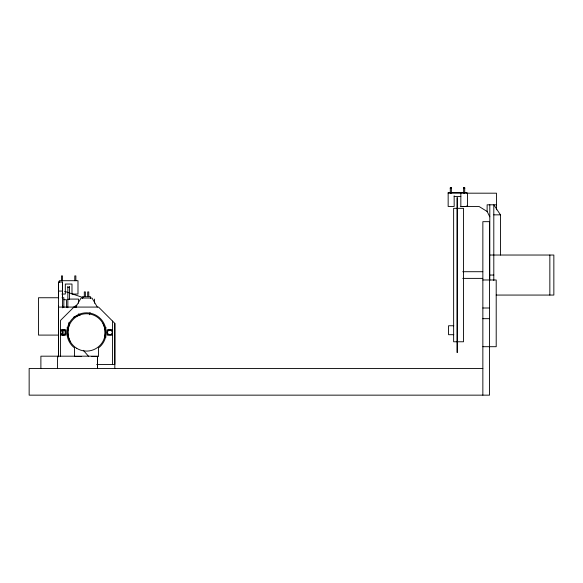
<?xml version="1.0" encoding="UTF-8"?>
<svg xmlns="http://www.w3.org/2000/svg" width="583" height="583" viewBox="0 0 583 583"><rect width="100%" height="100%" fill="white"/><g stroke="black" fill="none" stroke-linecap="round" stroke-linejoin="round"><path stroke-width="0.87" d="M58.504 356.446L58.511 282.041L62.512 282.041L62.512 307.715M60.508 333.899L60.508 331.21M62.512 335.101L62.512 329.759M69.18 325.074L69.18 322.341M97.47 356.184L97.47 368.463L97.47 356.184L40.89 356.184L40.89 368.463M58.504 307.081L98.542 307.081L114.822 323.361L114.822 364.455L96.654 364.455M68.656 327.041L67.868 331.851L68.364 336.704L70.091 341.266M104.437 337.797C105.683 333.031 105.232 327.981 103.002 323.572M89.432 314.754L90.11 313.071M75.724 307.081L81.059 298.059L92.005 298.059L97.339 307.081M76.708 305.098A19.348 19.348 0 0 0 73.91 307.095L60.508 320.424L60.508 356.453M73.356 317.269L80.039 314.973M67.001 327.792L68.532 327.784M104.554 337.054L106.084 337.047M450.295 187.945L451.366 187.945M463.645 187.945L464.709 187.945M450.295 188.149L451.366 188.149M463.645 188.149L464.709 188.149M450.295 188.236L451.366 188.236M463.645 188.236L464.709 188.236M448.159 193.177L496.468 193.192L496.468 209.807M454.164 196.5L460.84 196.5M496.468 204.801L487.126 204.801L487.126 211.469L489.8 216.81M460.84 193.192L460.84 206.535L466.845 206.469L466.845 205.777M460.84 206.535L479.124 206.535L487.126 211.469M456.97 208.328L453.632 208.328L453.632 341.769L456.97 341.769M457.502 208.328L463.507 208.328L463.507 341.769L457.502 341.769M493.801 214.85L500.469 214.85L500.469 255.033M489.8 255.033L553.85 255.033L553.85 295.064L496.169 295.064M462.742 271.714L482.76 271.714M489.8 275.052L493.801 275.052M462.742 278.382L482.76 278.382M482.855 279.978L496.206 279.978L496.206 346.696L482.855 346.696M67.847 287.251L69.45 287.251M58.511 291.063L62.512 291.063M61.878 294.051L65.311 294.051L65.311 284.045L71.986 284.045L71.986 294.051L77.991 294.051L77.991 280.707L59.306 280.707L59.306 282.485M58.409 297.745L38.493 297.745L38.493 335.094L58.409 335.094M62.031 297.745L63.846 297.745L63.846 307.569M68.736 299.086L78.523 299.086L78.523 303.204M67.847 299.385L69.45 299.385L69.45 286.406M63.846 299.735L66.513 299.735L66.513 307.416M73.852 307.081L76.417 307.081M482.855 307.999L489.531 307.999M482.855 318.675L489.531 318.675M453.771 325.759L448.56 325.759L448.56 334.7L453.771 334.7M104.597 327.792L106.193 327.792M60.508 329.759L65.85 329.759L65.85 335.101L60.508 335.101M112.555 329.759L107.214 329.759L107.214 335.101L112.555 335.101M81.19 356.453L74.522 356.453L74.522 347.73L73.487 347.082A19.618 19.618 0 0 1 72.394 318.828A19.618 19.618 0 0 1 100.67 318.828A19.618 19.618 0 0 1 99.576 347.082L98.542 347.73L98.542 356.453L91.866 356.453M482.855 368.463L29.15 368.463L29.15 395.15L489.531 395.15L489.531 347.016M64.691 291.354L83.34 297.665M78.625 313.836L79.907 315.119M83.333 350.332L88.638 356.395M500.469 214.85L493.801 204.801L493.801 280.51M549.849 255.033L549.849 295.064M489.8 204.801L489.8 280.51M489.531 346.696L489.531 221.671L482.855 221.671L482.855 395.15M467.515 193.192L467.515 206.535M466.845 193.177L466.845 192.477L448.159 192.477L448.159 206.469L454.164 206.469L454.164 195.808M457.502 197.652L457.502 352.445M456.97 197.652L456.97 352.445M114.822 323.361L114.822 368.463M112.555 321.087L112.555 364.455M94.541 299.086L94.541 303.204M90.533 298.503L90.533 296.718L82.524 296.718L82.524 298.503M88.762 296.718L88.762 291.915L87.69 291.915L87.69 296.718M85.373 296.718L85.373 291.915L84.302 291.915L84.302 296.718M75.856 280.707L75.856 275.905L74.784 275.905L74.784 280.707M69.18 322.319L69.18 325.984M67.847 286.406L67.847 307.729M63.846 329.993L63.846 335.094M62.512 280.707L62.512 275.905L61.441 275.905L61.441 280.707M62.512 282.041L62.512 298.314M62.512 305.66L62.512 307.773M62.512 329.344L62.512 335.203M58.511 282.041L58.504 298.35M58.504 305.66L58.504 356.876M57.44 356.184L57.44 368.463M90.095 312.911A8.009 8.009 0 0 1 89.425 313.209M111.535 330.313A2.667 2.667 0 0 1 110.901 334.89M108.861 334.875A2.667 2.667 0 0 1 108.285 330.291M108.89 329.942A2.667 2.667 0 0 1 110.938 329.956M58.548 332.878A4.671 4.671 0 0 1 58.584 331.661M65.719 333.272A2.667 2.667 0 0 1 63.715 335.036M62.337 334.948A2.667 2.667 0 0 1 61.711 334.642M61.186 334.183A2.667 2.667 0 0 1 60.661 331.567M60.967 330.94A2.667 2.667 0 0 1 61.426 330.415M62.009 330.029A2.667 2.667 0 0 1 65.588 331.231M451.366 187.85L450.295 187.85L450.295 193.024L451.366 193.024L451.366 187.85M464.709 187.85L463.645 187.85L463.645 193.024L464.709 193.024L464.709 187.85M61.98 334.511A2.405 2.405 0 0 0 65.58 332.434A2.405 2.405 0 0 0 61.98 330.35A2.405 2.405 0 0 0 61.98 334.511M108.686 334.511A2.405 2.405 0 0 0 112.286 332.434A2.405 2.405 0 0 0 108.686 330.35A2.405 2.405 0 0 0 108.686 334.511M76.716 348.306A18.685 18.685 0 0 0 105.217 332.98A18.685 18.685 0 0 0 77.699 315.964A18.685 18.685 0 0 0 76.716 348.306"/></g></svg>
